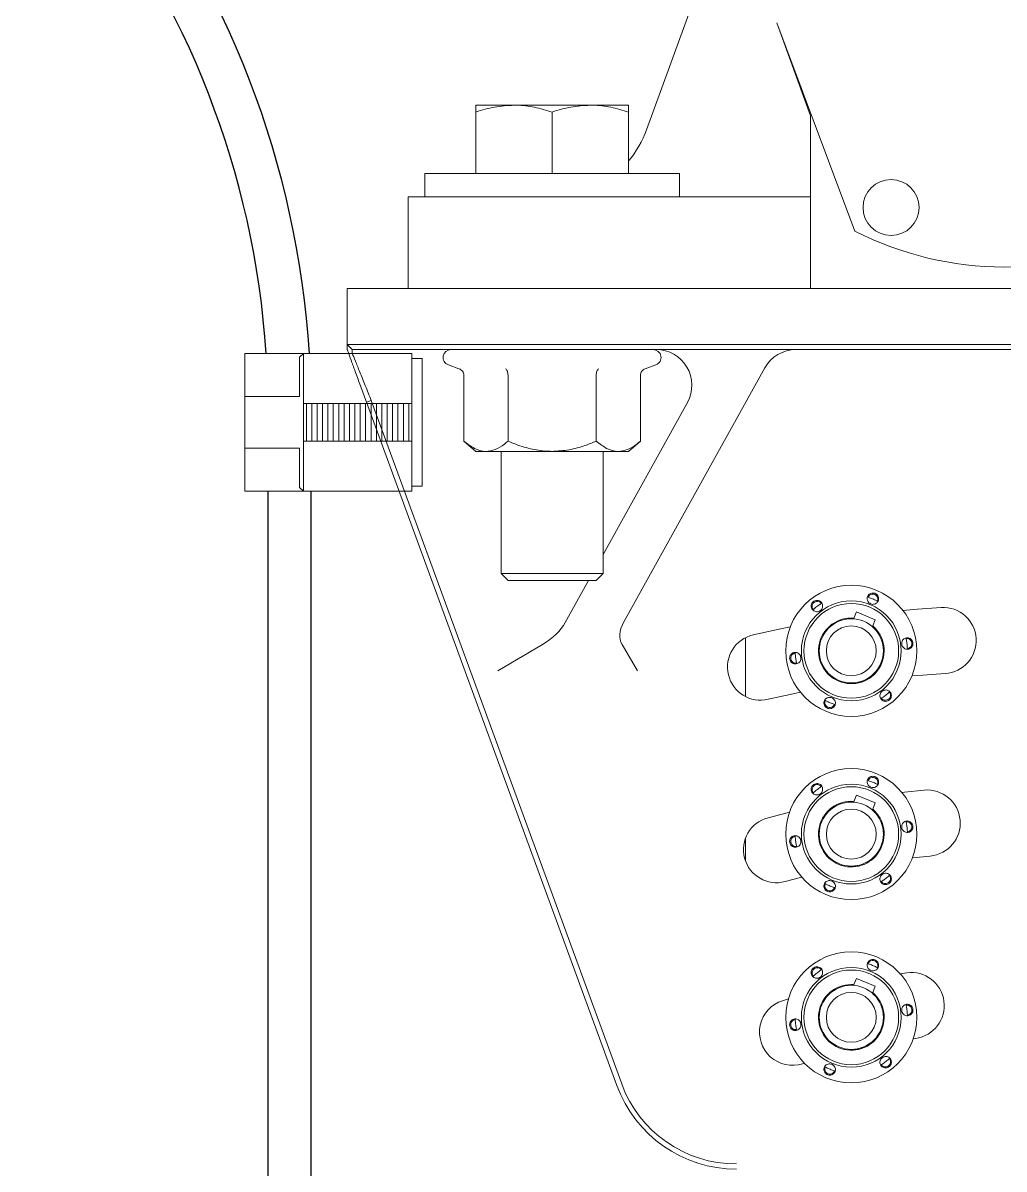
# Model space of a CAD drawing. Header units: feet. Extents: x 0.3 to 98.5, y -18.6 to 31.5.
# Drawn here: x 60.0086 to 60.3412, y -5.7422 to -5.3535 of the extents above; entities that cross this region are included whole.
import ezdxf

# ---------------------------------------------------------------- set-up
doc = ezdxf.new("R2010")
doc.units = ezdxf.units.FT
doc.header["$MEASUREMENT"] = 0
for name, color, linetype in [('E-DETL', 1, 'Continuous'), ('S-TRACKER TABLE', 252, 'Continuous'), ('STRINGS', 30, 'Continuous')]:
    doc.layers.add(name, color=color, linetype=linetype)

msp = doc.modelspace()

# ---------------------------------------------------------------- hatches: boundary and pattern name
at = {"layer": 'E-DETL', "linetype": 'Continuous', "lineweight": 0}
h = msp.add_hatch(dxfattribs=at)
h.set_pattern_fill('ANSI31', color=10, scale=0.01461418092242915, angle=225)
h.set_pattern_definition([(270, (58.39113512330738, -0.666932791662532), (0.001826772615303644, -7.41197689068211e-19), [])])
h.paths.add_polyline_path([(60.10364255406078, -5.482638057782981), (60.10364255406078, -5.495330305895933), (60.14044476508727, -5.495330305895933), (60.14044476508727, -5.482638057782981)])

# ---------------------------------------------------------------- linework, layer by layer
at = {"layer": 'E-DETL', "color": 10, "linetype": 'Continuous', "lineweight": 0}
msp.add_lwpolyline([(60.14044476508727, -5.465688841398637), (60.14044476508727, -5.512279522280277), (60.08384157603183, -5.512279522280277), (60.08384157603183, -5.465688841398637)], close=True, dxfattribs=at)
for points in [[(60.10237523011935, -5.480237303159107), (60.10237523011935, -5.466919815251916), (60.10364255406078, -5.465688841398637)], [(60.10364255406078, -5.465688841398637), (60.10364255406078, -5.512279522280277)], [(60.14044476508727, -5.510593931002545), (60.14387873594596, -5.510593931002545), (60.14387873594596, -5.467374432676368), (60.14044476508727, -5.467374432676368)], [(60.10237523011935, -5.480237303159107), (60.08384157603183, -5.480237303159107)], [(60.14044476508727, -5.482638057782981), (60.10364255406078, -5.482638057782981)], [(60.14044476508727, -5.495330305895933), (60.10364255406078, -5.495330305895933)], [(60.10237523011935, -5.497731060519807), (60.08384157603183, -5.497731060519807)], [(60.10237523011935, -5.497731060519807), (60.10237523011935, -5.511048548426998), (60.10364255406078, -5.512279522280277)]]:
    msp.add_lwpolyline(points, dxfattribs=at)
at = {"layer": 'S-TRACKER TABLE', "linetype": 'Continuous', "lineweight": 15}
for p, q in [((60.23550898339485, -5.347101232944532), (60.21996723145541, -5.389801845457218)), ((60.26411117621842, -5.353546800555372), (60.29058107670932, -5.424105112910802)), ((60.26411117621842, -5.353546800555372), (60.27556430884118, -5.385014023816887)), ((60.16207551719314, -5.381446994166661), (60.21385747535929, -5.381446994166661)), ((60.16207551719314, -5.404576268814944), (60.16207551719314, -5.383759483146484)), ((60.18796649627622, -5.404576268814944), (60.18796649627622, -5.383759483146484)), ((60.21385747535929, -5.404576268814944), (60.21385747535929, -5.383759483146484)), ((60.27556430884118, -5.385014023816887), (60.27556430884118, -5.443585343965746)), ((60.14481486447185, -5.404576268814944), (60.14481486447185, -5.412516169066204)), ((60.23111812808261, -5.404576268814944), (60.14481486447185, -5.404576268814944)), ((60.23111812808261, -5.412516169066204), (60.23111812808261, -5.404576268814944)), ((60.13920515233784, -5.443585343965746), (60.13920515233784, -5.412516169066204)), ((60.13920515233784, -5.412516169066204), (60.27556430884118, -5.412516169066204)), ((60.11849236907148, -5.443585343965746), (60.56381720929957, -5.443585343965746)), ((60.11849236907148, -5.464298127232108), (60.11849236907148, -5.443585343965746)), ((60.11849236907148, -5.462572061960948), (60.56381720929957, -5.462572061960948)), ((60.11849236907148, -5.462572061960948), (60.12021843434299, -5.464298127232108)), ((60.11900459003337, -5.465696374973821), (60.11849236907148, -5.464298127232108)), ((60.56209114402601, -5.464298127232108), (60.12021843434299, -5.464298127232108)), ((60.12021843434299, -5.464298127232108), (60.12021843434299, -5.465588908814925)), ((60.11900459003337, -5.465696374973821), (60.12021844427056, -5.465588920830406)), ((60.15278523989912, -5.469476323048937), (60.15638688150278, -5.47078721338642)), ((60.2121639950055, -5.556877991832393), (60.26003140804153, -5.47052289279305)), ((60.2195461110517, -5.47078721338642), (60.22314775265548, -5.469476323048937)), ((60.15807016879137, -5.472945048189275), (60.15807016879137, -5.49536730213165)), ((60.17301833253487, -5.472945048189275), (60.17301833253487, -5.49536730213165)), ((60.2029146600196, -5.472945048189275), (60.2029146600196, -5.49536730213165)), ((60.2178628237631, -5.472945048189275), (60.2178628237631, -5.49536730213165)), ((60.12503297464318, -5.482152505825423), (60.12665371241249, -5.481558779953757)), ((60.20992410447379, -5.713886151024521), (60.12503297464318, -5.482152505825423)), ((60.12665371241249, -5.481558779953757), (60.21154484224107, -5.713292425154768)), ((60.23380242787294, -5.482238275480804), (60.20522714899965, -5.533789443190742)), ((60.15807016879137, -5.49536730213165), (60.16207551719314, -5.498819432676841)), ((60.21385747535929, -5.498819432676841), (60.2178628237631, -5.49536730213165)), ((60.21385747535929, -5.498819432676841), (60.16207551719314, -5.498819432676841)), ((60.17070584355493, -5.498819432676841), (60.17070584355493, -5.540289876905338)), ((60.20522714899965, -5.540289876905338), (60.20522714899965, -5.498819432676841)), ((60.17070584355493, -5.540289876905338), (60.17307745723892, -5.542661490589571)), ((60.17070584355493, -5.540289876905338), (60.20522714899965, -5.540289876905338)), ((60.20285553531566, -5.542661490589571), (60.20522714899965, -5.540289876905338)), ((60.17307745723892, -5.542661490589571), (60.20285553531566, -5.542661490589571)), ((60.2003092928208, -5.542661490589571), (60.19242895750284, -5.556877991832393)), ((60.29023833897473, -5.555368162549864), (60.29110969985095, -5.553266863653804)), ((60.29748735928428, -5.555911534013428), (60.29110969985095, -5.553266863653804)), ((60.29023833897473, -5.555368162549864), (60.29013388975258, -5.555620043302467)), ((60.29661599840807, -5.558012832911402), (60.29748735928428, -5.555911534013428)), ((60.29661599840807, -5.558012832911402), (60.29651154918605, -5.558264713664004)), ((60.18474074462522, -5.564266664601356), (60.16956313714198, -5.573206958649068)), ((60.21166099149515, -5.564266664601356), (60.21692722715029, -5.573206958649068)), ((60.25347067335832, -5.562024000853699), (60.25347067335832, -5.581940599464096)), ((60.29023833897473, -5.61750651234895), (60.29110969985095, -5.615405213452889)), ((60.29748735928428, -5.618049883812513), (60.29110969985095, -5.615405213452889)), ((60.29023833897473, -5.61750651234895), (60.29013388975258, -5.617758393101552)), ((60.29661599840807, -5.620151182710965), (60.29748735928428, -5.618049883812513)), ((60.29661599840807, -5.620151182710965), (60.29651154918605, -5.620403063463567)), ((60.25347067335832, -5.630161099700103), (60.25347067335832, -5.637607289850842)), ((60.31009950882063, -5.636622832326924), (60.31606920361614, -5.636034213154794)), ((60.26696391602425, -5.644719777847837), (60.27265964661345, -5.643252959948394)), ((60.29023833897473, -5.679644862148512), (60.29110969985095, -5.677543563252453)), ((60.29748735928428, -5.680188233612077), (60.29110969985095, -5.677543563252453)), ((60.30595499739016, -5.675949103950213), (60.30817518804548, -5.6756404604513)), ((60.29023833897473, -5.679644862148512), (60.29013388975258, -5.679896742901115)), ((60.29661599840807, -5.68228953251005), (60.29748735928428, -5.680188233612077)), ((60.26606738095552, -5.685095098672503), (60.26805318700647, -5.684472245983381)), ((60.29661599840807, -5.68228953251005), (60.29651154918605, -5.682541413262653)), ((60.31038300218106, -5.697985729160722), (60.31116420771232, -5.69787933823737)), ((60.27287273129755, -5.706477080116375), (60.27348534393018, -5.706283063212095))]:
    msp.add_line(p, q, dxfattribs=at)
at = {"layer": 'S-TRACKER TABLE', "linetype": 'Continuous', "lineweight": 15, "flags": 128}
for points in [[(60.30684604687707, -5.552736148469005), (60.31180474859616, -5.552307829737428), (60.31985503760329, -5.551755304298955)], [(60.25605735574808, -5.561063851819244), (60.26392989950928, -5.559293119716322), (60.26870227659859, -5.5583070793754)], [(60.2886196547141, -5.577575204431597), (60.29099267534292, -5.577220590693256), (60.29327133664236, -5.576895822230283)], [(60.30989711800149, -5.574989290643597), (60.31358530634625, -5.57467592169491), (60.32114721427467, -5.574156915919112)], [(60.26121990038709, -5.582900748498552), (60.26861484621303, -5.581237440124964), (60.27214307391239, -5.58050330169903)], [(60.30650050470619, -5.614445835514118), (60.30740361965648, -5.614345095050271), (60.31410162020177, -5.613681796298335)], [(60.26114476817088, -5.623048611705499), (60.26766391085623, -5.621374110226374), (60.26842408015142, -5.621188690303784)], [(60.28897138072588, -5.639731820014111), (60.29132694984671, -5.639305003922484), (60.29357055779903, -5.638917363732298)], [(60.28950876824555, -5.701876580196013), (60.29183077674611, -5.701342288193767), (60.29401571618095, -5.700863083557459)]]:
    msp.add_lwpolyline(points, dxfattribs=at)
at = {"layer": 'S-TRACKER TABLE', "linetype": 'Continuous', "lineweight": 15}
for centre, radius in [((60.30286203112172, -5.416123645485981), 0.009493358997112348), ((60.28937283101943, -5.566467589530302), 0.02222309037960298), ((60.28937283101943, -5.566467589530302), 0.01691543966758144), ((60.28937283101943, -5.566467589530302), 0.01605240703148044), ((60.28937283101943, -5.566467589530302), 0.01087421121487404), ((60.28937283101943, -5.566467589530302), 0.008457719833790787), ((60.28937283101943, -5.628605939329866), 0.02222309037960298), ((60.28937283101943, -5.628605939329866), 0.01691543966758144), ((60.28937283101943, -5.628605939329866), 0.01605240703148044), ((60.28937283101943, -5.628605939329866), 0.01087421121487404), ((60.28937283101943, -5.628605939329866), 0.008457719833790787), ((60.28937283101943, -5.690744289128951), 0.02222309037960321), ((60.28937283101943, -5.690744289128951), 0.01691543966758166), ((60.28937283101943, -5.690744289128951), 0.01605240703148067), ((60.28937283101943, -5.690744289128951), 0.01087421121487404), ((60.28937283101943, -5.690744289128951), 0.008457719833790787)]:
    msp.add_circle(centre, radius, dxfattribs=at)
for centre, radius, start, end in [((60.18752781546925, -5.37799486362147), 0.03452130544404478, 319.7034734045547, 339.9999999999554), ((60.34115478918558, -5.325505381091854), 0.1108133904753824, 242.8458337214527, 297.1541662785277), ((60.15369829553137, -5.466967723311636), 0.002669596079872552, 90, 249.9999999998999), ((60.22223469702323, -5.466967723311636), 0.002669596079872753, 290.0000000001001, 90), ((60.22323487295205, -5.476380584136927), 0.01208245690541563, 330.9999999999647, 89.99996367593776), ((60.27059896296241, -5.476380584136927), 0.01208245690541721, 90, 150.9999902304143), ((60.27782041127658, -5.551399840584596), 0.001716616637108614, 36.2727152139374, 218.6819376133624), ((60.29664567451366, -5.548929026086597), 0.001716616637121746, 336.2727152139946, 158.6819376150223), ((60.32050112593797, -5.562956110108794), 0.01121942426931489, 273.3012946628576, 93.30129466285757), ((60.28937283101943, -5.566467589530302), 0.01113312100569097, 85.54122864316373, 49.4134241850363), ((60.25863862806861, -5.57198230015794), 0.01121942426931441, 103.3012946631472, 283.3012946631472), ((60.30819809425449, -5.563996775032304), 0.001716616637103353, 276.2727152141172, 98.68193761388804), ((60.27054756778236, -5.568938404028301), 0.001716616637094285, 96.2727152141172, 278.6819376132163), ((60.30092525076026, -5.581535338476488), 0.001716616637094639, 216.2727152147733, 38.68193761335935), ((60.28209998752521, -5.584006152974486), 0.001716616637078465, 156.2727152139367, 338.6819376125671), ((60.27782041127658, -5.613538190383681), 0.001716616637108614, 36.2727152139374, 218.6819376133624), ((60.29664567451366, -5.611067375885682), 0.001716616637121746, 336.2727152139946, 158.6819376150223), ((60.31508541190888, -5.624858004727521), 0.0112194242693148, 275.0305252830657, 95.03052528306569), ((60.28937283101943, -5.628605939329866), 0.01113312100569097, 85.54122864316373, 49.4134241850363), ((60.26405434209757, -5.633884194776669), 0.01121942426931415, 105.0305252830507, 285.0305252830507), ((60.30819809425449, -5.626135124831389), 0.001716616637103353, 276.2727152141172, 98.68193761388804), ((60.27054756778236, -5.631076753827864), 0.001716616637094285, 96.2727152141172, 278.6819376132163), ((60.30092525076026, -5.643673688275573), 0.001716616637095006, 216.2727152147733, 38.68193761335935), ((60.28209998752521, -5.646144502773572), 0.001716616637078465, 156.2727152139367, 338.6819376125671), ((60.27782041127658, -5.675676540183244), 0.001716616637108614, 36.2727152139374, 218.6819376133624), ((60.29664567451366, -5.673205725684767), 0.001716616637121746, 336.2727152139946, 158.6819376150223), ((60.30966969787993, -5.686759899344334), 0.01121942426931475, 277.6549726763602, 97.65497267636019), ((60.28937283101943, -5.690744289128951), 0.01113312100569232, 85.54122864316373, 49.4134241850363), ((60.26947005612652, -5.695786089395396), 0.01121942426931509, 107.6549726763955, 287.6549726763955), ((60.30819809425449, -5.688273474630953), 0.001716616637103936, 276.2727152141172, 98.68193761388804), ((60.27054756778236, -5.693215103626949), 0.001716616637095449, 96.2727152141172, 278.6819376132163), ((60.30092525076026, -5.705812038074658), 0.001716616637094639, 216.2727152147733, 38.68193761335935), ((60.28209998752521, -5.708282852573135), 0.001716616637078465, 156.2727152139367, 338.6819376125671), ((60.25044254868371, -5.699043004251033), 0.04315163180505582, 200.1193293319342, 270), ((60.25044254868371, -5.699043004251033), 0.04142556653285304, 200.1193293319342, 270)]:
    msp.add_arc(centre, radius, start, end, dxfattribs=at)
for centre, start_param, end_param in [((60.17861443124995, -5.556877991832393), 4.857174157578545, 5.594989217699082), ((60.22597852125827, -5.556877991832393), 2.453396564109272, 3.191211624229807)]:
    msp.add_ellipse(centre, major_axis=(0.01453736090766605, 0.006976464312741144), ratio=0.5836000699, start_param=start_param, end_param=end_param, dxfattribs=at)
for points, knots in [([(60.1620755171941, -5.383759483145528), (60.16417792160712, -5.38311314706602), (60.16842127738715, -5.381808624528673), (60.1728078144119, -5.381568265433789), (60.17502100673558, -5.381446994166661)], [0, 0, 0, 0, 0.4954579634770058, 1, 1, 1, 1]), ([(60.1620755171941, -5.381446994166661), (60.1620755171941, -5.381477142798116), (60.1620755171941, -5.381554930991151), (60.1620755171941, -5.382280541988432), (60.1620755171941, -5.383264691487113), (60.1620755171941, -5.383759483145528)], [0, 0, 0, 0, 0.2393570254827091, 0.6175786306515236, 1, 1, 1, 1]), ([(60.17502100673558, -5.381446994166661), (60.17532791631783, -5.381449756371242), (60.17765168874647, -5.38147067046076), (60.18203298427289, -5.381975746277569), (60.18597661366337, -5.383161283128559), (60.18796649627717, -5.383759483145528)], [0, 0, 0, 0, 0.0701036762345476, 0.5307914755617215, 1, 1, 1, 1]), ([(60.18796649627717, -5.383759483145528), (60.19006890069019, -5.38311314706602), (60.19431225647023, -5.381808624528673), (60.19869879349497, -5.381568265433789), (60.20091198581865, -5.381446994166661)], [0, 0, 0, 0, 0.4954579634770071, 1, 1, 1, 1]), ([(60.20091198581865, -5.381446994166661), (60.20121889540079, -5.381449756371242), (60.20354266782941, -5.38147067046076), (60.20792396335584, -5.381975746277569), (60.21186759274644, -5.383161283128559), (60.21385747536013, -5.383759483145528)], [0, 0, 0, 0, 0.0701036762345447, 0.5307914755617192, 1, 1, 1, 1]), ([(60.21385747536013, -5.383759483145528), (60.21385747536013, -5.383269344300908), (60.21385747536013, -5.382284495299403), (60.21385747536013, -5.381555459020127), (60.21385747536013, -5.381477154279119), (60.21385747536013, -5.381446994166661)], [0, 0, 0, 0, 0.3785559676729287, 0.7606425633437229, 1, 1, 1, 1]), ([(60.12503297464366, -5.482152505825423), (60.12442557950051, -5.48049445402549), (60.12321547868849, -5.47719115163374), (60.12152725937176, -5.472582693518316), (60.1200451511441, -5.468536872207659), (60.11934955419252, -5.466638049356159), (60.11900459003252, -5.465696374973821)], [0, 0, 0, 0, 0.2541946277228025, 0.5064267123542475, 0.7552244958249199, 1, 1, 1, 1]), ([(60.12021843616785, -5.46558890870822), (60.1205350944474, -5.466374732335613), (60.12117536880993, -5.46796364617253), (60.1227472258032, -5.4718643895221), (60.12460915658238, -5.476484983152297), (60.12596958805489, -5.479861047896933), (60.12665371241201, -5.481558779954235)], [0, 0, 0, 0, 0.242800091614541, 0.4909351306452261, 0.7440049840406467, 1, 1, 1, 1]), ([(60.15638688150206, -5.470787213387377), (60.15639081350017, -5.470788650990325), (60.15663383397779, -5.470877503263273), (60.1570930887807, -5.471119542568935), (60.15762684950546, -5.471633340820137), (60.15799507802561, -5.47225864647849), (60.15804510425596, -5.472715934268768), (60.15807016879077, -5.472945048188318)], [0, 0, 0, 0, 0.0043322389972894, 0.2677577054065824, 0.5287361130136675, 0.7638836665629358, 1, 1, 1, 1]), ([(60.17301833253404, -5.472945048188318), (60.17300580026662, -5.472715934268768), (60.17298078715135, -5.47225864647849), (60.17279667289131, -5.471633340820137), (60.17252979252893, -5.471119542568935), (60.17230016512748, -5.470877503263273), (60.1721786548886, -5.470788650990325), (60.17217668888955, -5.470787213387377)], [0, 0, 0, 0, 0.2361163334370615, 0.4712638869863387, 0.7322422945934284, 0.9956677610027216, 1, 1, 1, 1]), ([(60.20291466002033, -5.472945048188318), (60.20292719228772, -5.472715934268768), (60.20295220540289, -5.47225864647849), (60.20313631966303, -5.471633340820137), (60.20340320002541, -5.471119542568935), (60.20363282742674, -5.470877503263273), (60.20375433766563, -5.470788650990325), (60.20375630366468, -5.470787213387377)], [0, 0, 0, 0, 0.2361163334370752, 0.4712638869863505, 0.7322422945934376, 0.9956677610026992, 1, 1, 1, 1]), ([(60.21786282376345, -5.472945048188318), (60.21788788829826, -5.472715934268768), (60.21793791452873, -5.47225864647849), (60.21830614304889, -5.471633340820137), (60.21883990377353, -5.471119542568935), (60.21929915857643, -5.470877503263273), (60.21954217905419, -5.470788650990325), (60.2195461110523, -5.470787213387377)], [0, 0, 0, 0, 0.2361163334370608, 0.4712638869863134, 0.732242294593417, 0.995667761002726, 1, 1, 1, 1]), ([(60.15807016879077, -5.495367302132129), (60.15923231069634, -5.496274051412781), (60.16159893218411, -5.49812058351196), (60.16418357987196, -5.498813063859426), (60.16550910590352, -5.498819268176097), (60.16554425066241, -5.498819432676363)], [0, 0, 0, 0, 0.4843415046605006, 0.9863279233884044, 1, 1, 1, 1]), ([(60.16554425066241, -5.498819432676363), (60.16659041316791, -5.498688078761238), (60.16872055146328, -5.49842062317666), (60.17119733405301, -5.496872285952666), (60.17260793285402, -5.495706481370472), (60.17301833253404, -5.495367302132129)], [0, 0, 0, 0, 0.4062904205538232, 0.8272661076719278, 1, 1, 1, 1]), ([(60.18796649627717, -5.498819432676363), (60.18762412306059, -5.498815755207073), (60.18538417177152, -5.4987916956387), (60.18120394318012, -5.498224810711836), (60.1765856773161, -5.496844045108386), (60.17390021810554, -5.495732368702083), (60.17301833253404, -5.495367302132129)], [0, 0, 0, 0, 0.0665322929150232, 0.4352825748861583, 0.8145508420879625, 1, 1, 1, 1]), ([(60.20291466002033, -5.495367302132129), (60.20164907032536, -5.49588018302186), (60.19865469305321, -5.497093655986807), (60.19366485000793, -5.49849265130236), (60.18988192461568, -5.498709589319311), (60.18796649627717, -5.498819432676363)], [0, 0, 0, 0, 0.2654599131461192, 0.6280764878250853, 1, 1, 1, 1]), ([(60.20291466002033, -5.495367302132129), (60.20407680192588, -5.496274051412781), (60.20644342341365, -5.49812058351196), (60.2090280711015, -5.498813063859426), (60.21035359713306, -5.498819268176097), (60.21038874189195, -5.498819432676363)], [0, 0, 0, 0, 0.4843415046605025, 0.9863279233884074, 1, 1, 1, 1]), ([(60.21038874189195, -5.498819432676363), (60.21143490439734, -5.498688078761238), (60.21356504269284, -5.49842062317666), (60.21604182528255, -5.496872285952666), (60.21745242408356, -5.495706481370472), (60.21786282376345, -5.495367302132129)], [0, 0, 0, 0, 0.406290420553818, 0.8272661076719217, 1, 1, 1, 1]), ([(60.27888876202985, -5.552793283800975), (60.27905046043639, -5.552642546808627), (60.27937387101866, -5.552341059987832), (60.27963677401496, -5.551721682114479), (60.27969168611963, -5.551064159087661), (60.27952109097191, -5.550428310582311), (60.27914925878238, -5.549889770851291), (60.27861801543344, -5.549506389344537), (60.27798659106207, -5.54932043919333), (60.27732469426655, -5.549353165325617), (60.27670638887273, -5.549602436352681), (60.27620208314281, -5.550041564827957), (60.27586997104235, -5.550621286031818), (60.27574835010073, -5.551275167838671), (60.27585050998903, -5.551927893482168), (60.27616349187113, -5.552505068068203), (60.27665037058406, -5.552942000963259), (60.27725691086994, -5.553191839011834), (60.27791362702246, -5.553224613597933), (60.27847843928268, -5.553069438663194), (60.27877426933276, -5.552870339521943), (60.27888876202985, -5.552793283800975)], [0, 0, 0, 0, 0.0539771574999943, 0.1079589113222426, 0.1618275883103501, 0.215441433050547, 0.2688543248475326, 0.3222069174578174, 0.3756451070096404, 0.4292594345403517, 0.483063494916209, 0.5370028190472278, 0.5909798466105597, 0.6448851972362933, 0.6986307815521384, 0.7521813678095743, 0.8055769428553334, 0.8589321040257006, 0.9123990719245691, 0.9660965255964364, 1, 1, 1, 1]), ([(60.29597309266489, -5.550550966585897), (60.29618448393296, -5.550615633017629), (60.29660728446983, -5.550744971387132), (60.29727513294064, -5.55066296312423), (60.29787202063787, -5.550381756888426), (60.29833738402249, -5.549916092903972), (60.29861785701607, -5.549324806916141), (60.29868425346582, -5.548673045927099), (60.29852957883476, -5.548033241305363), (60.29817028877501, -5.547476384932189), (60.29764526103628, -5.547065552267317), (60.29701281175639, -5.54684837493123), (60.29634470241635, -5.546850618017363), (60.29571761368962, -5.547072232095776), (60.29520341664477, -5.547487067976227), (60.29486005973227, -5.548046705529647), (60.29472510410159, -5.548686821311239), (60.29481200814774, -5.549337019631732), (60.29511198259947, -5.549922139795878), (60.29552877416538, -5.550333694094435), (60.29584911410464, -5.550490340862198), (60.29597309266489, -5.550550966585897)], [0, 0, 0, 0, 0.0539771574984374, 0.1079589113225998, 0.1618275883101895, 0.2154414330514574, 0.2688543248479585, 0.3222069174571729, 0.3756451070096945, 0.4292594345437634, 0.4830634949160181, 0.5370028190478973, 0.5909798466113918, 0.6448851972390445, 0.6986307815499813, 0.752181367811632, 0.8055769428550518, 0.8589321040269773, 0.9123990719237964, 0.9660965255981452, 1, 1, 1, 1]), ([(60.29504651450773, -5.548304958816612), (60.29520963879506, -5.548357031617937), (60.29553599312783, -5.548461210980782), (60.29619444484246, -5.548699178876753), (60.29688245314796, -5.548978713753931), (60.29753520253054, -5.549274583353856), (60.29797230081729, -5.549492010412512), (60.2981650402872, -5.549592560258416), (60.29821718739672, -5.549619764773558)], [0, 0, 0, 0, 0.186418895631934, 0.3729586518144547, 0.5591712489445647, 0.7450009257568387, 0.9310080873921076, 1, 1, 1, 1]), ([(60.27648037316597, -5.552472720139103), (60.2766070316784, -5.552357486762917), (60.27686043081953, -5.552126945301728), (60.27739574292013, -5.551675693337686), (60.27798183137732, -5.551219628105257), (60.2785644366586, -5.550802265357807), (60.2789712831581, -5.550532440666898), (60.27915473161411, -5.550415798312754), (60.27920436497016, -5.55038423984875)], [0, 0, 0, 0, 0.1864188956321753, 0.3729586518100949, 0.5591712489354069, 0.7450009257566337, 0.9310080873867366, 1, 1, 1, 1]), ([(60.30645716165401, -5.564225272315224), (60.30650685451553, -5.564440675739304), (60.30660624447023, -5.564871500929602), (60.30701118994465, -5.565408870539575), (60.30755316553743, -5.56578518733059), (60.30818912406964, -5.565955371851964), (60.30884142925265, -5.565902625595632), (60.30943906905145, -5.565634246112865), (60.30991581879164, -5.565180391642336), (60.31021842552755, -5.564590809136396), (60.31031170318239, -5.563930705444459), (60.31018355963263, -5.563274399633575), (60.30984756239295, -5.562696921515847), (60.30934209460797, -5.562264653787407), (60.30872573767482, -5.562026764023883), (60.30806939888009, -5.562009226992226), (60.3074475645366, -5.562212409878283), (60.30692792829687, -5.5626127701502), (60.30657118659607, -5.563165115728248), (60.30642316590165, -5.563731844961064), (60.30644767579096, -5.564087590870558), (60.30645716165401, -5.564225272315224)], [0, 0, 0, 0, 0.0539771575006388, 0.1079589113257101, 0.1618275883102338, 0.2154414330542063, 0.2688543248484502, 0.3222069174617398, 0.3756451070116557, 0.4292594345470265, 0.4830634949184764, 0.5370028190494303, 0.590979846614462, 0.6448851972400153, 0.6986307815555872, 0.7521813678136318, 0.8055769428558356, 0.8589321040294675, 0.91239907192425, 0.966096525599464, 1, 1, 1, 1]), ([(60.30793897236083, -5.562299828207812), (60.30797543813574, -5.562467134385323), (60.30804839332727, -5.562801855209356), (60.3081715329414, -5.563491075069368), (60.30827345278959, -5.564226675178498), (60.30834359689101, -5.564939907525873), (60.30837384867814, -5.565427159275439), (60.30838313969215, -5.565644351475965), (60.30838565344564, -5.56570311445511)], [0, 0, 0, 0, 0.1864188956328935, 0.3729586518158138, 0.5591712489419761, 0.7450009257532093, 0.9310080873899794, 1, 1, 1, 1]), ([(60.27228850038402, -5.568709906745381), (60.27223880752251, -5.5684945033213), (60.27213941756791, -5.568063678131003), (60.27173447209339, -5.567526308520551), (60.27119249650073, -5.567149991729536), (60.27055653796839, -5.566979807208641), (60.26990423278539, -5.567032553464973), (60.26930659298657, -5.567300932947261), (60.26882984324639, -5.56775478741779), (60.26852723651049, -5.56834436992373), (60.26843395885552, -5.569004473615666), (60.26856210240538, -5.569660779426552), (60.26889809964496, -5.570238257544757), (60.26940356743006, -5.570670525273197), (60.27001992436323, -5.570908415036244), (60.27067626315794, -5.570925952068379), (60.27129809750143, -5.570722769182321), (60.27181773374116, -5.570322408910405), (60.27217447544196, -5.569770063332356), (60.27232249613627, -5.569203334099062), (60.27229798624705, -5.568847588190047), (60.27228850038402, -5.568709906745381)], [0, 0, 0, 0, 0.0539771574999821, 0.1079589113257048, 0.1618275883120734, 0.2154414330537293, 0.2688543248487602, 0.3222069174608735, 0.3756451070085461, 0.4292594345427649, 0.4830634949167767, 0.5370028190478943, 0.5909798466120343, 0.6448851972360738, 0.6986307815525056, 0.7521813678092621, 0.8055769428531355, 0.8589321040302442, 0.9123990719231312, 0.9660965255967736, 1, 1, 1, 1]), ([(60.2708066896772, -5.570635350852792), (60.27077022390229, -5.570468044675282), (60.27069726871076, -5.57013332385077), (60.27057412909663, -5.569444103990757), (60.27047220924842, -5.568708503882107), (60.27040206514715, -5.567995271534254), (60.27037181335989, -5.567508019784688), (60.27036252234601, -5.567290827584641), (60.27036000859238, -5.567232064605016)], [0, 0, 0, 0, 0.1864188956290442, 0.3729586518118315, 0.5591712489408988, 0.7450009257611309, 0.931008087388701, 1, 1, 1, 1]), ([(60.29985690000819, -5.580141895259151), (60.29969520160164, -5.580292632251499), (60.29937179101937, -5.580594119072295), (60.29910888802308, -5.581213496945647), (60.2990539759184, -5.581871019972465), (60.29922457106625, -5.582506868477815), (60.29959640325552, -5.583045408209315), (60.30012764660472, -5.583428789716068), (60.30075907097583, -5.583614739866796), (60.30142096777149, -5.583582013734508), (60.30203927316531, -5.583332742707444), (60.30254357889521, -5.582893614232647), (60.30287569099579, -5.582313893028787), (60.3029973119373, -5.581660011221455), (60.302895152049, -5.581007285577958), (60.3025821701669, -5.580430110992402), (60.30209529145398, -5.579993178096868), (60.30148875116809, -5.57974334004877), (60.30083203501556, -5.579710565462193), (60.30026722275535, -5.579865740396932), (60.29997139270529, -5.580064839538663), (60.29985690000819, -5.580141895259151)], [0, 0, 0, 0, 0.0539771574957133, 0.1079589113237499, 0.1618275883091377, 0.2154414330522194, 0.2688543248469802, 0.3222069174594445, 0.3756451070057216, 0.4292594345409939, 0.4830634949175727, 0.5370028190466799, 0.5909798466119306, 0.6448851972343929, 0.6986307815529826, 0.7521813678104766, 0.805576942858254, 0.8589321040273018, 0.9123990719232292, 0.9660965255978272, 1, 1, 1, 1]), ([(60.30226528887218, -5.580462458921024), (60.30213863035965, -5.58057769229721), (60.30188523121851, -5.580808233758877), (60.30134991911791, -5.581259485722918), (60.30076383066071, -5.581715550954869), (60.30018122537955, -5.58213291370232), (60.29977437887993, -5.582402738393228), (60.2995909304239, -5.582519380747851), (60.29954129706788, -5.582550939211854)], [0, 0, 0, 0, 0.1864188956259213, 0.3729586518134773, 0.5591712489399536, 0.7450009257623309, 0.9310080873903116, 1, 1, 1, 1]), ([(60.28277256937314, -5.58238421247423), (60.28256117810507, -5.582319546042976), (60.2821383775682, -5.582190207672995), (60.28147052909739, -5.582272215935896), (60.28087364140018, -5.582553422172178), (60.28040827801556, -5.583019086156154), (60.28012780502195, -5.583610372143985), (60.28006140857221, -5.584262133133505), (60.28021608320327, -5.584901937754762), (60.28057537326302, -5.585458794128416), (60.28110040100175, -5.585869626793287), (60.28173285028166, -5.586086804128897), (60.28240095962181, -5.586084561043242), (60.2830280483484, -5.58586294696435), (60.28354224539326, -5.585448111084378), (60.28388560230576, -5.584888473530478), (60.28402055793644, -5.584248357748887), (60.2839336538903, -5.583598159428873), (60.28363367943857, -5.583013039264247), (60.28321688787267, -5.58260148496617), (60.28289654793339, -5.582444838198407), (60.28277256937314, -5.58238421247423)], [0, 0, 0, 0, 0.0539771574977708, 0.1079589113213643, 0.1618275883095292, 0.2154414330499005, 0.2688543248462108, 0.3222069174598886, 0.3756451070092306, 0.4292594345412264, 0.4830634949167086, 0.5370028190475401, 0.5909798466124853, 0.6448851972361712, 0.6986307815513199, 0.7521813678096222, 0.8055769428575802, 0.8589321040263926, 0.9123990719219038, 0.9660965255963514, 1, 1, 1, 1]), ([(60.28369914753031, -5.584630220243514), (60.28353602324297, -5.58457814744219), (60.2832096689102, -5.584473968079345), (60.28255121719559, -5.584236000183373), (60.28186320889007, -5.583956465306674), (60.28121045950749, -5.583660595706749), (60.28077336122074, -5.583443168648093), (60.28058062175083, -5.58334261880171), (60.2805284746413, -5.583315414286568)], [0, 0, 0, 0, 0.186418895622181, 0.3729586518109029, 0.5591712489385311, 0.7450009257557567, 0.9310080873951064, 1, 1, 1, 1]), ([(60.27888876202985, -5.614931633600539), (60.27905046043639, -5.614780896608191), (60.27937387101866, -5.614479409787395), (60.27963677401496, -5.613860031914043), (60.27969168611963, -5.613202508887224), (60.27952109097191, -5.612566660381875), (60.27914925878238, -5.612028120650375), (60.27861801543344, -5.611644739143622), (60.27798659106207, -5.611458788992894), (60.27732469426655, -5.611491515125181), (60.27670638887273, -5.611740786152245), (60.27620208314281, -5.612179914627042), (60.27586997104235, -5.612759635830903), (60.27574835010073, -5.613413517638235), (60.27585050998903, -5.614066243281732), (60.27616349187113, -5.614643417867287), (60.27665037058406, -5.615080350762343), (60.27725691086994, -5.615330188810919), (60.27791362702246, -5.615362963397496), (60.27847843928268, -5.615207788462279), (60.27877426933276, -5.615008689321027), (60.27888876202985, -5.614931633600539)], [0, 0, 0, 0, 0.0539771574999939, 0.1079589113222427, 0.16182758831035, 0.2154414330505469, 0.2688543248475325, 0.3222069174578173, 0.37564510700964, 0.4292594345403513, 0.4830634949162083, 0.5370028190472271, 0.5909798466105589, 0.644885197236293, 0.6986307815521376, 0.7521813678095741, 0.8055769428553337, 0.8589321040257009, 0.9123990719245694, 0.9660965255964364, 1, 1, 1, 1]), ([(60.29597309266489, -5.612689316385461), (60.29618448393296, -5.612753982816714), (60.29660728446983, -5.612883321186695), (60.29727513294064, -5.612801312923315), (60.29787202063787, -5.612520106687512), (60.29833738402249, -5.612054442703536), (60.29861785701607, -5.611463156715705), (60.29868425346582, -5.610811395726185), (60.29852957883476, -5.610171591104928), (60.29817028877501, -5.609614734731275), (60.29764526103628, -5.609203902066403), (60.29701281175639, -5.608986724730793), (60.29634470241635, -5.608988967816927), (60.29571761368962, -5.609210581894861), (60.29520341664477, -5.609625417775312), (60.29486005973227, -5.610185055329211), (60.29472510410159, -5.610825171110803), (60.29481200814774, -5.611475369430817), (60.29511198259947, -5.612060489595442), (60.29552877416538, -5.612472043893519), (60.29584911410464, -5.612628690661283), (60.29597309266489, -5.612689316385461)], [0, 0, 0, 0, 0.0539771574984375, 0.1079589113225999, 0.1618275883101896, 0.2154414330514572, 0.2688543248479587, 0.3222069174571732, 0.3756451070096943, 0.4292594345437636, 0.4830634949160184, 0.5370028190478975, 0.5909798466113921, 0.6448851972390446, 0.6986307815499819, 0.7521813678116323, 0.8055769428550521, 0.8589321040269775, 0.9123990719237968, 0.9660965255981456, 1, 1, 1, 1]), ([(60.29504651450773, -5.610443308615698), (60.29520963879506, -5.6104953814175), (60.29553599312783, -5.610599560780345), (60.29619444484246, -5.610837528676317), (60.29688245314796, -5.611117063553015), (60.29753520253054, -5.611412933152941), (60.29797230081729, -5.611630360211597), (60.2981650402872, -5.611730910057501), (60.29821718739672, -5.611758114572643)], [0, 0, 0, 0, 0.1864188956319343, 0.3729586518144541, 0.5591712489445646, 0.7450009257568387, 0.9310080873921076, 1, 1, 1, 1]), ([(60.27648037316597, -5.614611069938188), (60.2766070316784, -5.614495836562002), (60.27686043081953, -5.614265295100813), (60.27739574292013, -5.613814043136772), (60.27798183137732, -5.613357977904821), (60.2785644366586, -5.61294061515737), (60.2789712831581, -5.612670790466462), (60.27915473161411, -5.61255414811184), (60.27920436497016, -5.612522589647835)], [0, 0, 0, 0, 0.1864188956321737, 0.3729586518100951, 0.5591712489354073, 0.7450009257566339, 0.9310080873867366, 1, 1, 1, 1]), ([(60.30645716165401, -5.626363622114309), (60.30650685451553, -5.626579025538389), (60.30660624447023, -5.627009850728687), (60.30701118994465, -5.627547220339139), (60.30755316553743, -5.627923537130153), (60.30818912406964, -5.628093721651049), (60.30884142925265, -5.628040975394717), (60.30943906905145, -5.62777259591195), (60.30991581879164, -5.627318741441421), (60.31021842552755, -5.62672915893596), (60.31031170318239, -5.626069055244023), (60.31018355963263, -5.625412749433139), (60.30984756239295, -5.624835271314932), (60.30934209460797, -5.624403003586493), (60.30872573767482, -5.624165113823446), (60.30806939888009, -5.62414757679131), (60.3074475645366, -5.624350759677369), (60.30692792829687, -5.624751119949285), (60.30657118659607, -5.625303465527333), (60.30642316590165, -5.625870194760628), (60.30644767579096, -5.626225940669643), (60.30645716165401, -5.626363622114309)], [0, 0, 0, 0, 0.0539771575006379, 0.1079589113257085, 0.1618275883102322, 0.2154414330542051, 0.268854324848449, 0.3222069174617386, 0.3756451070116553, 0.4292594345470253, 0.4830634949184761, 0.5370028190494281, 0.5909798466144608, 0.6448851972400133, 0.6986307815555858, 0.7521813678136303, 0.8055769428558343, 0.8589321040294662, 0.9123990719242479, 0.9660965255994632, 1, 1, 1, 1]), ([(60.30793897236083, -5.624438178006897), (60.30797543813574, -5.624605484184408), (60.30804839332727, -5.62494020500892), (60.3081715329414, -5.625629424868932), (60.30827345278959, -5.626365024977583), (60.30834359689101, -5.627078257325437), (60.30837384867814, -5.627565509075001), (60.30838313969215, -5.627782701275049), (60.30838565344564, -5.627841464254195)], [0, 0, 0, 0, 0.1864188956328959, 0.3729586518158136, 0.559171248941976, 0.7450009257532064, 0.9310080873899792, 1, 1, 1, 1]), ([(60.27228850038402, -5.630848256544466), (60.27223880752251, -5.630632853120386), (60.27213941756791, -5.630202027930088), (60.27173447209339, -5.629664658320115), (60.27119249650073, -5.6292883415291), (60.27055653796839, -5.629118157007726), (60.26990423278539, -5.629170903264058), (60.26930659298657, -5.629439282746825), (60.26882984324639, -5.629893137217354), (60.26852723651049, -5.630482719723294), (60.26843395885552, -5.631142823414752), (60.26856210240538, -5.631799129226115), (60.26889809964496, -5.632376607343843), (60.26940356743006, -5.632808875072282), (60.27001992436323, -5.633046764835329), (60.27067626315794, -5.633064301867464), (60.27129809750143, -5.632861118981406), (60.27181773374116, -5.63246075870949), (60.27217447544196, -5.631908413131442), (60.27232249613627, -5.631341683898626), (60.27229798624705, -5.630985937989132), (60.27228850038402, -5.630848256544466)], [0, 0, 0, 0, 0.053977157499983, 0.1079589113257048, 0.1618275883120739, 0.2154414330537295, 0.2688543248487604, 0.3222069174608728, 0.3756451070085454, 0.429259434542765, 0.4830634949167767, 0.5370028190478943, 0.5909798466120351, 0.6448851972360745, 0.6986307815525058, 0.7521813678092623, 0.8055769428531354, 0.8589321040302441, 0.9123990719231302, 0.9660965255967746, 1, 1, 1, 1]), ([(60.2708066896772, -5.632773700651878), (60.27077022390229, -5.632606394474367), (60.27069726871076, -5.632271673650334), (60.27057412909663, -5.631582453790321), (60.27047220924842, -5.630846853681192), (60.27040206514715, -5.630133621333338), (60.27037181335989, -5.629646369584251), (60.27036252234601, -5.629429177383726), (60.27036000859238, -5.62937041440458)], [0, 0, 0, 0, 0.1864188956290442, 0.3729586518118314, 0.5591712489408985, 0.7450009257611305, 0.9310080873887032, 1, 1, 1, 1]), ([(60.29985690000819, -5.642280245058236), (60.29969520160164, -5.642430982051063), (60.29937179101937, -5.642732468871857), (60.29910888802308, -5.643351846744732), (60.2990539759184, -5.644009369772029), (60.29922457106625, -5.6446452182769), (60.29959640325552, -5.645183758008399), (60.30012764660472, -5.645567139515153), (60.30075907097583, -5.64575308966636), (60.30142096777149, -5.645720363534073), (60.30203927316531, -5.645471092507008), (60.30254357889521, -5.645031964031733), (60.30287569099579, -5.644452242827872), (60.3029973119373, -5.643798361021019), (60.302895152049, -5.643145635377522), (60.3025821701669, -5.642568460791487), (60.30209529145398, -5.642131527896431), (60.30148875116809, -5.641881689847855), (60.30083203501556, -5.641848915261279), (60.30026722275535, -5.642004090196496), (60.29997139270529, -5.642203189337748), (60.29985690000819, -5.642280245058236)], [0, 0, 0, 0, 0.0539771574957126, 0.10795891132375, 0.1618275883091378, 0.2154414330522194, 0.268854324846981, 0.3222069174594452, 0.3756451070057221, 0.4292594345409942, 0.4830634949175729, 0.5370028190466815, 0.5909798466119313, 0.6448851972343934, 0.6986307815529831, 0.7521813678104771, 0.8055769428582543, 0.8589321040273021, 0.9123990719232292, 0.9660965255978275, 1, 1, 1, 1]), ([(60.30226528887218, -5.642600808720587), (60.30213863035965, -5.642716042096773), (60.30188523121851, -5.642946583557962), (60.30134991911791, -5.643397835522003), (60.30076383066071, -5.643853900754433), (60.30018122537955, -5.644271263501883), (60.29977437887993, -5.644541088192792), (60.2995909304239, -5.644657730546935), (60.29954129706788, -5.64468928901094)], [0, 0, 0, 0, 0.1864188956259197, 0.3729586518134775, 0.5591712489399538, 0.7450009257623311, 0.9310080873903116, 1, 1, 1, 1]), ([(60.28277256937314, -5.644522562273793), (60.28256117810507, -5.644457895842061), (60.2821383775682, -5.64432855747208), (60.28147052909739, -5.64441056573546), (60.28087364140018, -5.644691771971264), (60.28040827801556, -5.645157435955718), (60.28012780502195, -5.64574872194307), (60.28006140857221, -5.64640048293259), (60.28021608320327, -5.647040287553848), (60.28057537326302, -5.6475971439275), (60.28110040100175, -5.648007976592373), (60.28173285028166, -5.64822515392846), (60.28240095962181, -5.648222910842327), (60.2830280483484, -5.648001296763914), (60.28354224539326, -5.647586460883463), (60.28388560230576, -5.647026823329564), (60.28402055793644, -5.646386707548451), (60.2839336538903, -5.645736509227958), (60.28363367943857, -5.645151389063811), (60.28321688787267, -5.644739834765256), (60.28289654793339, -5.644583187997492), (60.28277256937314, -5.644522562273793)], [0, 0, 0, 0, 0.0539771574977709, 0.1079589113213646, 0.1618275883095291, 0.2154414330498997, 0.2688543248462111, 0.3222069174598889, 0.3756451070092309, 0.4292594345412261, 0.4830634949167082, 0.5370028190475404, 0.5909798466124856, 0.6448851972361712, 0.6986307815513205, 0.7521813678096222, 0.8055769428575812, 0.8589321040263928, 0.9123990719219032, 0.9660965255963512, 1, 1, 1, 1]), ([(60.28369914753031, -5.646768570043077), (60.28353602324297, -5.646716497241753), (60.2832096689102, -5.646612317878908), (60.28255121719559, -5.646374349982937), (60.28186320889007, -5.64609481510576), (60.28121045950749, -5.645798945505834), (60.28077336122074, -5.645581518447178), (60.28058062175083, -5.645480968601274), (60.2805284746413, -5.645453764086132)], [0, 0, 0, 0, 0.1864188956221803, 0.3729586518109014, 0.5591712489385308, 0.7450009257557565, 0.9310080873951072, 1, 1, 1, 1]), ([(60.27888876202985, -5.677069983399624), (60.27905046043639, -5.676919246407276), (60.27937387101866, -5.676617759586481), (60.27963677401496, -5.675998381713128), (60.27969168611963, -5.67534085868631), (60.27952109097191, -5.67470501018096), (60.27914925878238, -5.674166470449939), (60.27861801543344, -5.673783088942707), (60.27798659106207, -5.673597138791979), (60.27732469426655, -5.673629864924266), (60.27670638887273, -5.673879135951331), (60.27620208314281, -5.674318264426128), (60.27586997104235, -5.674897985630467), (60.27574835010073, -5.67555186743732), (60.27585050998903, -5.676204593080817), (60.27616349187113, -5.676781767666373), (60.27665037058406, -5.677218700561907), (60.27725691086994, -5.677468538610484), (60.27791362702246, -5.677501313196582), (60.27847843928268, -5.677346138261843), (60.27877426933276, -5.677147039120591), (60.27888876202985, -5.677069983399624)], [0, 0, 0, 0, 0.053977157499994, 0.1079589113222437, 0.1618275883103501, 0.2154414330505471, 0.2688543248475335, 0.3222069174578177, 0.3756451070096405, 0.4292594345403519, 0.4830634949162089, 0.5370028190472278, 0.5909798466105597, 0.6448851972362929, 0.6986307815521384, 0.7521813678095749, 0.8055769428553333, 0.8589321040257005, 0.9123990719245691, 0.9660965255964362, 1, 1, 1, 1]), ([(60.29597309266489, -5.674827666184545), (60.29618448393296, -5.674892332616277), (60.29660728446983, -5.67502167098578), (60.29727513294064, -5.674939662722879), (60.29787202063787, -5.674658456487075), (60.29833738402249, -5.674192792502621), (60.29861785701607, -5.67360150651479), (60.29868425346582, -5.672949745525749), (60.29852957883476, -5.672309940904013), (60.29817028877501, -5.671753084530359), (60.29764526103628, -5.671342251865966), (60.29701281175639, -5.671125074529878), (60.29634470241635, -5.671127317616012), (60.29571761368962, -5.671348931694425), (60.29520341664477, -5.671763767574875), (60.29486005973227, -5.672323405128297), (60.29472510410159, -5.672963520909888), (60.29481200814774, -5.673613719230381), (60.29511198259947, -5.674198839394528), (60.29552877416538, -5.674610393692605), (60.29584911410464, -5.674767040460846), (60.29597309266489, -5.674827666184545)], [0, 0, 0, 0, 0.0539771574984375, 0.1079589113226001, 0.1618275883101894, 0.215441433051457, 0.2688543248479585, 0.322206917457173, 0.3756451070096941, 0.4292594345437634, 0.4830634949160175, 0.537002819047897, 0.5909798466113916, 0.6448851972390445, 0.6986307815499819, 0.7521813678116329, 0.8055769428550528, 0.8589321040269774, 0.9123990719237974, 0.9660965255981456, 1, 1, 1, 1]), ([(60.29504651450773, -5.672581658415261), (60.29520963879506, -5.672633731216585), (60.29553599312783, -5.67273791057943), (60.29619444484246, -5.672975878475402), (60.29688245314796, -5.673255413352101), (60.29753520253054, -5.673551282952505), (60.29797230081729, -5.673768710011161), (60.2981650402872, -5.673869259857065), (60.29821718739672, -5.673896464372207)], [0, 0, 0, 0, 0.1864188956319345, 0.3729586518144544, 0.5591712489445652, 0.7450009257568394, 0.9310080873921092, 1, 1, 1, 1]), ([(60.27648037316597, -5.676749419737751), (60.2766070316784, -5.676634186361565), (60.27686043081953, -5.676403644900376), (60.27739574292013, -5.675952392936336), (60.27798183137732, -5.675496327703906), (60.2785644366586, -5.675078964956455), (60.2789712831581, -5.674809140265547), (60.27915473161411, -5.674692497911403), (60.27920436497016, -5.674660939447398)], [0, 0, 0, 0, 0.186418895632177, 0.3729586518100949, 0.5591712489354055, 0.7450009257566325, 0.9310080873867354, 1, 1, 1, 1]), ([(60.30645716165401, -5.688501971913395), (60.30650685451553, -5.688717375337474), (60.30660624447023, -5.68914820052825), (60.30701118994465, -5.689685570138224), (60.30755316553743, -5.690061886929239), (60.30818912406964, -5.690232071450134), (60.30884142925265, -5.690179325193802), (60.30943906905145, -5.689910945711514), (60.30991581879164, -5.689457091240985), (60.31021842552755, -5.688867508735044), (60.31031170318239, -5.688207405043109), (60.31018355963263, -5.687551099232223), (60.30984756239295, -5.686973621114496), (60.30934209460797, -5.686541353385578), (60.30872573767482, -5.686303463622531), (60.30806939888009, -5.686285926590396), (60.3074475645366, -5.686489109476932), (60.30692792829687, -5.68688946974837), (60.30657118659607, -5.687441815326419), (60.30642316590165, -5.688008544559713), (60.30644767579096, -5.688364290469207), (60.30645716165401, -5.688501971913395)], [0, 0, 0, 0, 0.0539771575006379, 0.1079589113257085, 0.1618275883102322, 0.2154414330542051, 0.268854324848449, 0.3222069174617386, 0.3756451070116553, 0.4292594345470253, 0.4830634949184761, 0.5370028190494281, 0.5909798466144608, 0.6448851972400133, 0.6986307815555858, 0.7521813678136303, 0.8055769428558343, 0.8589321040294662, 0.9123990719242479, 0.9660965255994632, 1, 1, 1, 1]), ([(60.30793897236083, -5.686576527805983), (60.30797543813574, -5.686743833983972), (60.30804839332727, -5.687078554808005), (60.3081715329414, -5.687767774668018), (60.30827345278959, -5.688503374777146), (60.30834359689101, -5.689216607124521), (60.30837384867814, -5.689703858874087), (60.30838313969215, -5.689921051074613), (60.30838565344564, -5.689979814053759)], [0, 0, 0, 0, 0.1864188956328959, 0.3729586518158136, 0.559171248941976, 0.7450009257532064, 0.9310080873899792, 1, 1, 1, 1]), ([(60.27228850038402, -5.69298660634403), (60.27223880752251, -5.69277120291995), (60.27213941756791, -5.692340377729173), (60.27173447209339, -5.6918030081192), (60.27119249650073, -5.691426691328186), (60.27055653796839, -5.69125650680729), (60.26990423278539, -5.691309253063621), (60.26930659298657, -5.69157763254591), (60.26882984324639, -5.692031487016439), (60.26852723651049, -5.692621069522379), (60.26843395885552, -5.693281173214316), (60.26856210240538, -5.6939374790252), (60.26889809964496, -5.694514957142927), (60.26940356743006, -5.694947224871846), (60.27001992436323, -5.695185114634892), (60.27067626315794, -5.695202651667028), (60.27129809750143, -5.694999468780491), (60.27181773374116, -5.694599108509053), (60.27217447544196, -5.694046762931006), (60.27232249613627, -5.69348003369771), (60.27229798624705, -5.693124287788695), (60.27228850038402, -5.69298660634403)], [0, 0, 0, 0, 0.0539771574999829, 0.1079589113257063, 0.1618275883120743, 0.2154414330537299, 0.2688543248487605, 0.3222069174608746, 0.3756451070085458, 0.4292594345427653, 0.4830634949167771, 0.5370028190478945, 0.5909798466120354, 0.6448851972360747, 0.6986307815525059, 0.7521813678092624, 0.8055769428531355, 0.8589321040302442, 0.9123990719231302, 0.9660965255967746, 1, 1, 1, 1]), ([(60.2708066896772, -5.694912050451442), (60.27077022390229, -5.694744744273931), (60.27069726871076, -5.694410023449419), (60.27057412909663, -5.693720803589406), (60.27047220924842, -5.692985203480277), (60.27040206514715, -5.692271971132902), (60.27037181335989, -5.691784719383337), (60.27036252234601, -5.69156752718281), (60.27036000859238, -5.691508764203665)], [0, 0, 0, 0, 0.1864188956290442, 0.3729586518118314, 0.5591712489408985, 0.7450009257611305, 0.9310080873887032, 1, 1, 1, 1]), ([(60.29985690000819, -5.7044185948578), (60.29969520160164, -5.704569331850148), (60.29937179101937, -5.704870818670943), (60.29910888802308, -5.705490196544297), (60.2990539759184, -5.706147719571114), (60.29922457106625, -5.706783568076464), (60.29959640325552, -5.707322107807963), (60.30012764660472, -5.707705489314717), (60.30075907097583, -5.707891439465445), (60.30142096777149, -5.707858713333158), (60.30203927316531, -5.707609442306094), (60.30254357889521, -5.707170313831297), (60.30287569099579, -5.706590592626957), (60.3029973119373, -5.705936710820104), (60.302895152049, -5.705283985176607), (60.3025821701669, -5.704706810591051), (60.30209529145398, -5.704269877695516), (60.30148875116809, -5.704020039646941), (60.30083203501556, -5.703987265060842), (60.30026722275535, -5.70414243999558), (60.29997139270529, -5.704341539137311), (60.29985690000819, -5.7044185948578)], [0, 0, 0, 0, 0.0539771574957141, 0.1079589113237497, 0.1618275883091377, 0.2154414330522194, 0.268854324846981, 0.3222069174594452, 0.3756451070057221, 0.4292594345409945, 0.4830634949175733, 0.5370028190466791, 0.5909798466119307, 0.6448851972343929, 0.6986307815529827, 0.7521813678104766, 0.8055769428582541, 0.8589321040273019, 0.9123990719232292, 0.9660965255978274, 1, 1, 1, 1]), ([(60.30226528887218, -5.704739158519672), (60.30213863035965, -5.704854391895858), (60.30188523121851, -5.705084933357047), (60.30134991911791, -5.705536185321089), (60.30076383066071, -5.705992250553518), (60.30018122537955, -5.706409613300968), (60.29977437887993, -5.706679437991877), (60.2995909304239, -5.706796080346021), (60.29954129706788, -5.706827638810504)], [0, 0, 0, 0, 0.1864188956259228, 0.372958651813477, 0.5591712489399534, 0.7450009257623308, 0.9310080873903116, 1, 1, 1, 1]), ([(60.28277256937314, -5.706660912072878), (60.28256117810507, -5.706596245641146), (60.2821383775682, -5.706466907271643), (60.28147052909739, -5.706548915534545), (60.28087364140018, -5.706830121770826), (60.28040827801556, -5.707295785754803), (60.28012780502195, -5.707887071742634), (60.28006140857221, -5.708538832731675), (60.28021608320327, -5.709178637353411), (60.28057537326302, -5.709735493727064), (60.28110040100175, -5.710146326391458), (60.28173285028166, -5.710363503727545), (60.28240095962181, -5.710361260641411), (60.2830280483484, -5.710139646562999), (60.28354224539326, -5.709724810683027), (60.28388560230576, -5.709165173129128), (60.28402055793644, -5.708525057347535), (60.2839336538903, -5.707874859027521), (60.28363367943857, -5.707289738862896), (60.28321688787267, -5.706878184564819), (60.28289654793339, -5.706721537796577), (60.28277256937314, -5.706660912072878)], [0, 0, 0, 0, 0.0539771574977708, 0.1079589113213645, 0.1618275883095289, 0.2154414330498995, 0.2688543248462107, 0.3222069174598885, 0.3756451070092305, 0.4292594345412256, 0.4830634949167076, 0.5370028190475398, 0.5909798466124849, 0.6448851972361712, 0.6986307815513205, 0.7521813678096221, 0.805576942857581, 0.8589321040263924, 0.9123990719219044, 0.9660965255963512, 1, 1, 1, 1]), ([(60.28369914753031, -5.708906919842163), (60.28353602324297, -5.708854847040838), (60.2832096689102, -5.708750667677993), (60.28255121719559, -5.708512699782021), (60.28186320889007, -5.708233164905323), (60.28121045950749, -5.707937295305397), (60.28077336122074, -5.707719868246741), (60.28058062175083, -5.707619318400359), (60.2805284746413, -5.707592113885217)], [0, 0, 0, 0, 0.1864188956221803, 0.3729586518109014, 0.5591712489385308, 0.7450009257557565, 0.9310080873951072, 1, 1, 1, 1])]:
    msp.add_open_spline(points, degree=3, knots=knots, dxfattribs=at)
at = {"layer": 'STRINGS'}
for points in [[(60.10569338001393, -5.465688841398637, 0.3115223856333614), (59.88617456004752, -5.186994867159775, 0.1509466112737664), (59.74509211344321, -5.186994867159775, -0.01794186369835791), (59.70794315747595, -5.197026659159289, -0.01794186369835791)], [(60.09104853501418, -5.465688841398637, 0.3106706726117933), (59.88186092356132, -5.200957919272344, 0.1509466112737678), (59.74940574992941, -5.200957919272344, -0.0171933487499535), (59.71285046847038, -5.210888114666034, -0.0171933487499535)]]:
    msp.add_lwpolyline(points, format="xyb", dxfattribs=at)
for points in [[(60.09170254438891, -5.95665172752961), (60.09170254438891, -5.512279522280277)], [(60.10631672531133, -5.955619637302875), (60.10631672531133, -5.512279522280277)]]:
    msp.add_lwpolyline(points, dxfattribs=at)

doc.saveas('drawing.dxf')
